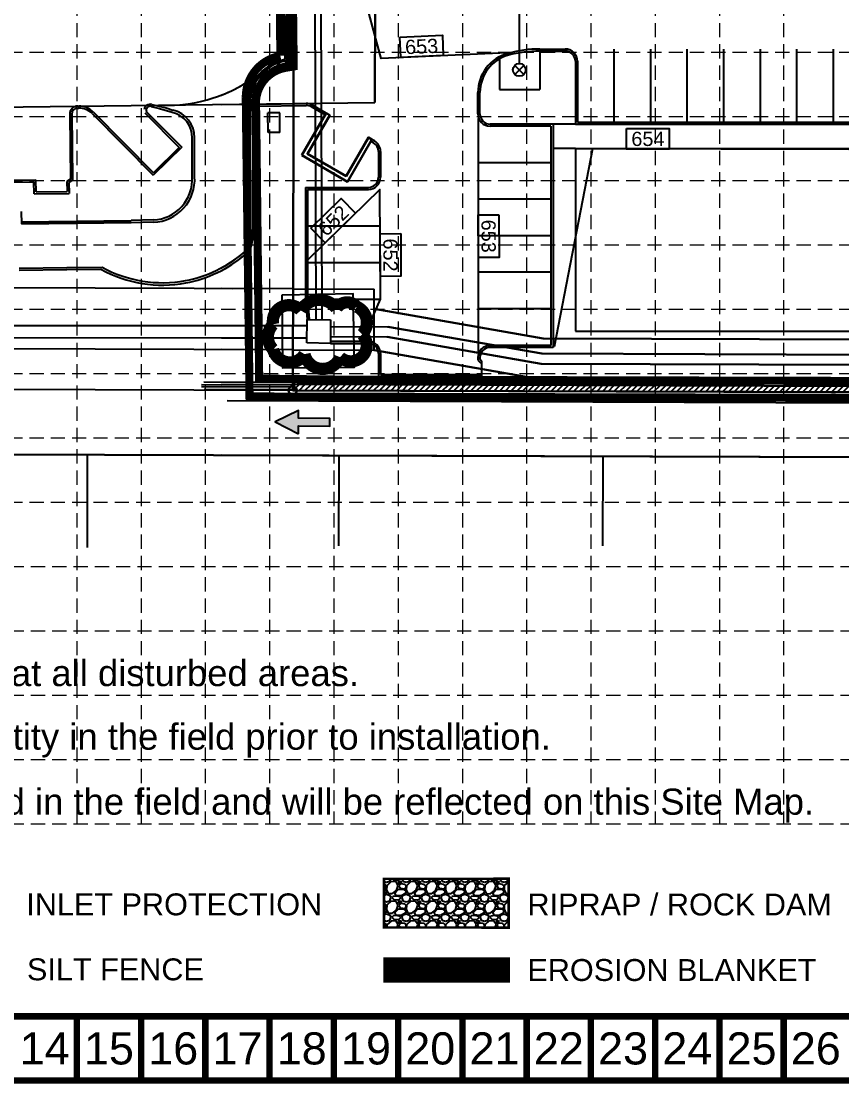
# Model space of a CAD drawing. Header units: feet. Extents: x -1048 to -33, y 2514 to 3149.
# Drawn here: x -823.3 to -621.1, y 2513.8 to 2775.5 of the extents above; entities that cross this region are included whole.
import ezdxf
from ezdxf.enums import TextEntityAlignment as Align

# ---------------------------------------------------------------- set-up
doc = ezdxf.new("R2010")
doc.units = ezdxf.units.FT
doc.header["$LTSCALE"] = 20
doc.header["$MEASUREMENT"] = 0
for name, pattern in [('ACAD_ISO02W100', [15, 12, -3]), ('DASHED', [0.75, 0.5, -0.25]), ('HIDDEN', [0.375, 0.25, -0.125]), ('HIDDEN2', [0.1875, 0.125, -0.0625]), ('PHANTOM2', [1.25, 0.625, -0.125, 0.125, -0.125, 0.125, -0.125])]:
    doc.linetypes.add(name, pattern=pattern)
for name, color, linetype in [('1 PROPOSED CONTOURS', 36, 'Continuous'), ('ARROWS', 252, 'Continuous'), ('BASE', 7, 'Continuous'), ('BOUND-ADJ', 3, 'PHANTOM2'), ('BOUNDARY', 4, 'PHANTOM2'), ('E_CONC', 7, 'Continuous'), ('E_CURB', 7, 'Continuous'), ('E_FL_STRIPE', 81, 'HIDDEN2'), ('E_GUT', 8, 'HIDDEN2'), ('E_INLET', 7, 'Continuous'), ('E_SCREEN-WALL', 41, 'Continuous'), ('EX_ESMT_ACCESS', 3, 'HIDDEN2'), ('EX_ESMT_ACCESS_OFF', 3, 'HIDDEN2'), ('EX_ESMT_UTIL', 3, 'HIDDEN2'), ('EX_ESMT_UTIL_OFF', 3, 'HIDDEN2'), ('EX_STM_SEW', 8, 'HIDDEN'), ('EXXON_SITE_IMP', 8, 'Continuous'), ('FUT_BLDG', 2, 'HIDDEN2'), ('FUT_WALK', 8, 'HIDDEN'), ('GRID', 254, 'HIDDEN'), ('LEGEND', 2, 'Continuous'), ('LIMITS OF DISTURBANCE', 1, 'HIDDEN'), ('P_CONTOUR', 1, 'Continuous'), ('P_CONTOUR_FOOT', 1, 'Continuous'), ('P_CURB', 2, 'Continuous'), ('P_DUMPSTER', 2, 'Continuous'), ('P_ESMT_DRAIN', 3, 'HIDDEN'), ('P_ESMT_WATER', 3, 'HIDDEN2'), ('P_GUT', 7, 'Continuous'), ('P_SCREENWALL', 2, 'Continuous'), ('P_STM_SEW', 40, 'Continuous'), ('P_STRIPE', 7, 'HIDDEN'), ('P_WATER_SERVICE', 3, 'Continuous'), ('SAWCUT', 220, 'Continuous'), ('SILT FENCE', 200, 'Continuous')]:
    doc.layers.add(name, color=color, linetype=linetype)
doc.styles.add("L200'", font='ARIAL.TTF', dxfattribs={"height": 0.001969})
doc.styles.get("Standard").update_dxf_attribs({"font": 'ARIAL.TTF'})
pattern_1 = [(45, (8.7364, -40.0824), (-0.70710678, 0.70710678), [])]

# ---------------------------------------------------------------- blocks, each defined once
blk = doc.blocks.new('arrow')
blk.add_lwpolyline([(-67, -25.4), (-59.3, -25.4), (-59.6, -56.1), (-51.9, -56.2), (-51.6, -25.5), (-44, -25.5), (-55.3, -2.4), (-67, -25.4)], close=True)
at = {"color": 254}
for points in [[(-44, -25.5), (-67, -25.4), (-55.3, -2.4), (-67, -25.4)], [(-59.6, -56.1), (-51.9, -56.2), (-59.3, -25.4), (-51.6, -25.5)]]:
    blk.add_solid(points, dxfattribs=at)

msp = doc.modelspace()

# ---------------------------------------------------------------- hatches: boundary and pattern name
at = {"layer": 'LEGEND', "linetype": 'ACAD_ISO02W100'}
h = msp.add_hatch(dxfattribs=at)
h.set_pattern_fill('GRAVEL', color=240, scale=4.824765, style=0)
h.set_pattern_definition([(228.0128, (-1077.22457, 2308.64427), (-38.59811147, -43.42289147), [0.649105, -64.26147]), (184.9697, (-1077.6588, 2308.1618), (57.89718507, 4.82472306), [1.113884, -110.274467]), (132.5104, (-1078.7685, 2308.0653), (48.24760522, -53.07245685), [0.785414, -77.756067]), (267.2737, (-1080.65016, 2306.8591), (4.82474579, 96.49530142), [1.01435, -100.420526]), (292.8337, (-1080.6984, 2305.8459), (-24.12387279, 57.89716269), [0.99465, -98.47043]), (357.2737, (-1080.31242, 2304.9292), (-96.49530142, 4.82474579), [1.01435, -100.420526]), (37.6942, (-1079.29922, 2304.88095), (-62.72198044, -48.24760371), [1.341425, -132.80093]), (72.2553, (-1078.23777, 2305.70116), (33.77340693, 106.14481182), [1.266443, -125.377892]), (121.4296, (-1077.8518, 2306.90735), (-38.59815973, 62.72192105), [1.017784, -100.760744]), (175.2364, (-1078.3825, 2307.7758), (53.07241957, -4.82472415), [1.16196, -56.93591]), (222.3974, (-1079.54046, 2307.8723), (-57.897215467, -53.0723768), [1.502663, -148.76379]), (138.8141, (-1075.87364, 2306.81086), (-33.7733692, 28.94857704), [0.512877, -50.775074]), (171.4692, (-1076.25962, 2307.1486), (62.72193672, -9.64956816), [0.975746, -96.599086]), (225, (-1077.2246, 2307.2933), (-5e-16, -4.824766), [0.682323, -6.14092]), (203.1986, (-1077.5623, 2307.8723), (24.1238237, 9.6495364), [0.367444, -36.37687]), (291.8014, (-1077.9, 2307.7276), (-4.8247646, 14.4742963), [0.51964, -25.462514]), (30.9638, (-1077.70705, 2307.2451), (14.4742855, 9.649542), [0.84399, -27.28898]), (161.5651, (-1076.9833, 2307.6793), (9.649532, -4.8247573), [0.61029, -14.64696]), (16.3895, (-1080.6984, 2307.72756), (48.2476606, 14.47425983), [0.85495, -84.640105]), (70.3462, (-1079.8782, 2307.9688), (-19.29903707, -53.0724253), [0.717254, -71.008035]), (293.1986, (-1076.98333, 2308.64427), (-9.6495364, 24.1238237), [0.734884, -36.00943]), (343.6105, (-1076.69385, 2307.9688), (-48.2476606, 14.47425983), [0.85495, -84.640105]), (339.444, (-1080.6984, 2304.7362), (-24.1238339, 9.6495107), [0.824456, -40.398356]), (294.7751, (-1079.92644, 2304.44672), (-24.12378731, 53.0724315), [0.6908, -68.38932]), (66.8014, (-1076.9351, 2303.8195), (9.6495364, 24.1238237), [0.734884, -36.00943]), (17.354, (-1076.6456, 2304.49497), (-62.72195474, -19.29903347), [0.80878, -80.06902]), (69.444, (-1079.2992, 2303.8195), (-9.6495107, -24.1238339), [0.41223, -40.810584]), (101.3099, (-1077.2246, 2303.8195), (-4.8247536, 19.2990636), [0.246015, -24.355554]), (165.9638, (-1077.2728, 2304.0607), (14.4742976, -4.8247556), [0.99465, -18.898363]), (186.009, (-1078.23777, 2304.30198), (48.2476488, 4.82476171), [0.92177, -91.255234]), (303.6901, (-1077.707, 2306.8109), (-4.8247714, 9.649528), [0.695837, -16.7001]), (353.1572, (-1077.32107, 2306.23188), (82.02100194, -9.64956859), [1.214847, -120.269633]), (60.9454, (-1076.1149, 2306.08714), (-19.29906013, -33.77335686), [0.49674, -49.177257]), (90, (-1075.8736, 2306.5214), (-4.824765, 4.824765), [0.289486, -4.53528]), (120.2564, (-1078.33427, 2304.44672), (19.29903533, -33.77336685), [0.670276, -66.3575]), (48.0128, (-1078.672, 2305.0257), (38.59811147, 43.42289147), [1.29821, -63.612365]), (0, (-1077.8035, 2305.9906), (4.824765, 4.824765), [1.25444, -3.570326]), (325.3048, (-1076.5491, 2305.99065), (-48.2476223, 33.77339654), [0.762863, -75.52337]), (254.0546, (-1075.9219, 2305.5564), (-4.8247645, -19.2990606), [0.702495, -34.422324]), (207.646, (-1076.11488, 2304.88095), (-91.67051477, -48.24768721), [1.143783, -113.234697]), (175.4261, (-1077.12808, 2304.35023), (-62.72194769, 4.82473992), [1.210046, -119.794447])])
h.paths.add_polyline_path([(-733.93, 2552.31), (-703.22, 2552.25), (-703.22, 2564.31), (-733.93, 2564.27)])
at = {"layer": 'P_SCREENWALL', "linetype": 'Continuous'}
h = msp.add_hatch(dxfattribs=at)
h.set_pattern_fill('ANSI31', scale=8, style=0)
h.set_pattern_definition([(45, (51.2012, 116.2977), (-0.70710678, 0.70710678), [])])
edge = h.paths.add_edge_path()
edge.add_line((-570.57, 2685.51), (-756.43, 2686.1))
edge.add_line((-756.43, 2686.1), (-756.43, 2684.6))
edge.add_line((-756.43, 2684.6), (-570.57, 2684.01))
edge.add_arc((-577.55, 504.02), 2180, 86.85083, 89.81672, ccw=False)
edge.add_line((-457.79, 2680.73), (-457.79, 2682.23))
edge.add_arc((-577.55, 504.02), 2181.5, 86.85299, 89.81672)
at = {"layer": 'SAWCUT', "linetype": 'Continuous'}
h = msp.add_hatch(dxfattribs=at)
h.set_pattern_fill('ANSI31', color=252, scale=8, style=0)
h.set_pattern_definition(pattern_1)
edge = h.paths.add_edge_path()
edge.add_line((-767.22, 2756.15), (-767.23, 2753.62))
edge.add_line((-767.23, 2753.62), (-766.23, 2753.62))
edge.add_line((-766.23, 2753.62), (-766.22, 2756.15))
edge.add_arc((-756.36, 2755.41), 9.89, 96.0038, 175.7197, ccw=False)
edge.add_line((-757.39, 2765.24), (-757.78, 2800.3))
edge.add_line((-757.78, 2800.3), (-758.78, 2800.29))
edge.add_line((-758.78, 2800.29), (-758.4, 2766.1))
edge.add_arc((-756.36, 2755.41), 10.89, 100.8182, 175.7197)
h = msp.add_hatch(dxfattribs=at)
h.set_pattern_fill('ANSI31', color=252, scale=8, style=0)
h.set_pattern_definition(pattern_1)
edge = h.paths.add_edge_path()
edge.add_line((-767.22, 2756.15), (-767.23, 2753.62))
edge.add_line((-767.23, 2753.62), (-766.23, 2753.62))
edge.add_line((-766.23, 2753.62), (-766.22, 2756.15))
edge.add_arc((-756.36, 2755.41), 9.89, 96.0038, 175.7197, ccw=False)
edge.add_line((-757.39, 2765.24), (-757.78, 2800.3))
edge.add_line((-757.78, 2800.3), (-758.78, 2800.29))
edge.add_line((-758.78, 2800.29), (-758.4, 2766.1))
edge.add_arc((-756.36, 2755.41), 10.89, 100.8182, 175.7197)

# ---------------------------------------------------------------- linework, layer by layer
at = {"layer": 'BASE', "const_width": 1.58}
for points in [[(-1047.12, 2514.59), (-33.79, 2514.59), (-33.79, 3147.93), (-1047.12, 3147.93)], [(-1031.32, 2530.42), (-49.58, 2530.39), (-49.6, 3132.1), (-1031.13, 3132.12)]]:
    msp.add_lwpolyline(points, close=True, dxfattribs=at)
for points in [[(-809.62, 2514.59), (-809.62, 2530.43)], [(-793.79, 2514.59), (-793.79, 2530.43)], [(-777.96, 2514.59), (-777.96, 2530.43)], [(-762.12, 2514.59), (-762.12, 2530.43)], [(-746.29, 2514.59), (-746.29, 2530.43)], [(-730.46, 2514.59), (-730.46, 2530.43)], [(-714.62, 2514.59), (-714.62, 2530.43)], [(-698.79, 2514.59), (-698.79, 2530.43)], [(-682.96, 2514.59), (-682.96, 2530.43)], [(-667.12, 2514.59), (-667.12, 2530.43)], [(-651.29, 2514.59), (-651.29, 2530.43)], [(-635.46, 2514.59), (-635.46, 2530.43)]]:
    msp.add_lwpolyline(points, dxfattribs=at)
at = {"layer": 'BOUND-ADJ', "color": 253, "linetype": 'Continuous'}
for p, q in [((-756.43, 2684.6), (-968.94, 2685.28)), ((-807.03, 2645.89), (-806.96, 2668.76)), ((-745.03, 2646.28), (-744.96, 2668.57)), ((-680.03, 2646.28), (-679.96, 2668.36))]:
    msp.add_line(p, q, dxfattribs=at)
at = {"layer": 'BOUND-ADJ', "color": 7, "linetype": 'Continuous'}
msp.add_line((-756.43, 2684.6), (-773.96, 2684.66), dxfattribs=at)
at = {"layer": 'BOUND-ADJ', "color": 253, "linetype": 'Continuous', "lineweight": 30}
for q in [(-857.96, 2668.93), (-773.96, 2668.66)]:
    msp.add_line((-570.62, 2668.01), q, dxfattribs=at)
at = {"layer": 'BOUNDARY', "color": 7, "linetype": 'Continuous', "lineweight": 30}
for p, q in [((-756.43, 2684.6), (-755.49, 2979.36)), ((-570.57, 2684.01), (-756.43, 2684.6)), ((-570.57, 2684.01), (-756.43, 2684.6))]:
    msp.add_line(p, q, dxfattribs=at)
msp.add_circle((-756.43, 2684.6), 1, dxfattribs=at)
at = {"layer": 'E_CONC', "color": 7, "linetype": 'Continuous'}
for p, q in [((-759.64, 2752.93), (-762.53, 2752.93)), ((-762.51, 2748.08), (-762.53, 2752.93)), ((-759.63, 2748.08), (-759.64, 2752.93)), ((-759.63, 2748.08), (-762.51, 2748.08)), ((-772.6, 2682.11), (-570.76, 2681.41)), ((-772.6, 2682.11), (-570.76, 2681.41))]:
    msp.add_line(p, q, dxfattribs=at)
msp.add_lwpolyline([(-759.08, 2708.08), (-758.95, 2690.18), (-741.23, 2690.33), (-741.53, 2708.36)], close=True, dxfattribs=at)
at = {"layer": 'E_CURB', "color": 7, "linetype": 'Continuous'}
for p, q in [((-759.12, 2920.56), (-757.39, 2765.24)), ((-766.22, 2756.15), (-766.36, 2721.56)), ((-766.22, 2756.15), (-766.36, 2721.56))]:
    msp.add_line(p, q, dxfattribs=at)
at = {"layer": 'E_CURB', "color": 253, "linetype": 'Continuous'}
for p, q in [((-789.26, 2754.06), (-786.14, 2753.09)), ((-781.19, 2737.2), (-781.19, 2746.8)), ((-790.73, 2726.61), (-796.26, 2726.45))]:
    msp.add_line(p, q, dxfattribs=at)
at = {"layer": 'E_CURB', "color": 7, "linetype": 'Continuous'}
for centre, radius, start, end in [((-756.36, 2755.41), 9.89, 96.0038, 175.7197), ((-756.36, 2755.41), 9.89, 96.0038, 175.7197), ((-771.23, 2721.81), 4.88, 309.3601, 357.106), ((-771.23, 2721.81), 4.88, 309.3601, 357.106)]:
    msp.add_arc(centre, radius, start, end, dxfattribs=at)
at = {"layer": 'E_CURB', "color": 253, "linetype": 'Continuous'}
for centre, radius, start, end in [((-787.55, 2746.88), 6.36, 359.2696, 77.152), ((-791.16, 2736.58), 9.98, 272.4342, 3.517), ((-788.91, 2742.74), 32.28, 280.9894, 310.0548), ((-788.91, 2742.74), 32.28, 297.5926, 310.0548), ((-788.54, 2741.75), 31.23, 240.9857, 280.6695)]:
    msp.add_arc(centre, radius, start, end, dxfattribs=at)
at = {"layer": 'E_FL_STRIPE', "color": 7, "linetype": 'Continuous'}
msp.add_arc((-774.5, 2775.07), 16.07, 295.3393, 356.9074, dxfattribs=at)
msp.add_arc((-774.5, 2775.07), 16.07, 295.3393, 356.9074, dxfattribs=at)
at = {"layer": 'E_FL_STRIPE', "color": 253, "linetype": 'Continuous'}
for start in [268.3172, 291.27]:
    msp.add_arc((-787.23, 2791.43), 36.58, start, 302.4069, dxfattribs=at)
at = {"layer": 'E_GUT', "color": 7, "linetype": 'Continuous'}
for p, q in [((-759.61, 2920.56), (-757.9, 2765.78)), ((-766.82, 2756.19), (-766.96, 2721.59)), ((-766.82, 2756.19), (-766.96, 2721.59))]:
    msp.add_line(p, q, dxfattribs=at)
at = {"layer": 'E_GUT', "color": 253, "linetype": 'Continuous'}
for p, q in [((-787.65, 2754.19), (-785.96, 2753.66)), ((-780.59, 2737.23), (-780.59, 2746.8)), ((-790.71, 2726.01), (-796.24, 2725.85))]:
    msp.add_line(p, q, dxfattribs=at)
at = {"layer": 'E_GUT', "color": 7, "linetype": 'Continuous'}
for centre, radius, start, end in [((-756.36, 2755.41), 10.49, 98.4443, 175.7197), ((-756.36, 2755.41), 10.49, 98.4443, 175.7197), ((-771.23, 2721.81), 4.28, 309.3601, 357.106), ((-771.23, 2721.81), 4.28, 309.3601, 357.106)]:
    msp.add_arc(centre, radius, start, end, dxfattribs=at)
at = {"layer": 'E_GUT', "color": 253, "linetype": 'Continuous'}
for centre, radius, start, end in [((-787.55, 2746.88), 6.96, 359.3178, 76.7932), ((-791.16, 2736.58), 10.58, 272.4342, 3.517), ((-788.91, 2742.74), 31.68, 280.9958, 310.0674), ((-788.91, 2742.74), 31.68, 298.1611, 310.0674), ((-788.54, 2741.75), 30.63, 241.0659, 280.6695)]:
    msp.add_arc(centre, radius, start, end, dxfattribs=at)
at = {"layer": 'E_INLET', "color": 7, "linetype": 'Continuous'}
for p, q in [((-752.94, 2696.27, 652.68), (-752.89, 2702.04, 652.76)), ((-752.89, 2702.04), (-747.13, 2701.98)), ((-747.13, 2701.98), (-747.15, 2696.18)), ((-747.15, 2696.18), (-752.94, 2696.27))]:
    msp.add_line(p, q, dxfattribs=at)
at = {"layer": 'E_SCREEN-WALL', "color": 7, "linetype": 'Continuous'}
for p, q in [((-778.88, 2686.08), (-756.57, 2686)), ((-778.88, 2685.58), (-756.57, 2685.5)), ((-778.31, 2686.67), (-756, 2686.58)), ((-773.96, 2686.65), (-756, 2686.58)), ((-773.96, 2686.06), (-756.57, 2686)), ((-773.96, 2685.56), (-756.57, 2685.5)), ((-756.57, 2685.5), (-756.57, 2686)), ((-755.97, 2684.78), (-756, 2686.58)), ((-778.26, 2684.87), (-755.97, 2684.78)), ((-773.96, 2684.85), (-755.97, 2684.78))]:
    msp.add_line(p, q, dxfattribs=at)
at = {"layer": 'EX_ESMT_ACCESS', "color": 7, "linetype": 'Continuous', "lineweight": 30}
msp.add_line((-736.2, 2755.49), (-736.13, 2779.49), dxfattribs=at)
at = {"layer": 'EX_ESMT_ACCESS', "color": 7, "linetype": 'Continuous'}
msp.add_line((-756.2, 2755.25), (-736.2, 2755.49), dxfattribs=at)
at = {"layer": 'EX_ESMT_ACCESS_OFF', "color": 253, "linetype": 'Continuous'}
for p in [(-960.95, 2752.84), (-773.96, 2755.04)]:
    msp.add_line(p, (-756.2, 2755.25), dxfattribs=at)
at = {"layer": 'EX_ESMT_UTIL', "color": 7, "linetype": 'Continuous'}
for p, q in [((-756.35, 2709.6), (-736.35, 2709.54)), ((-736.4, 2694.54), (-736.35, 2709.54)), ((-756.4, 2694.6), (-736.4, 2694.54))]:
    msp.add_line(p, q, dxfattribs=at)
at = {"layer": 'EX_ESMT_UTIL_OFF', "color": 253, "linetype": 'Continuous'}
for q in [(-963.92, 2710.27), (-773.96, 2709.66)]:
    msp.add_line((-756.35, 2709.61), q, dxfattribs=at)
at = {"layer": 'EX_ESMT_UTIL_OFF', "color": 7, "linetype": 'Continuous'}
for q in [(-964.97, 2695.27), (-773.96, 2694.66)]:
    msp.add_line((-756.4, 2694.6), q, dxfattribs=at)
at = {"layer": 'EX_STM_SEW', "color": 5, "linetype": 'Continuous'}
for p, q in [((-753.06, 2700.49), (-954.38, 2700.52)), ((-753.06, 2700.49), (-773.96, 2700.49)), ((-753.06, 2697.49), (-954.39, 2697.52)), ((-753.06, 2697.49), (-773.96, 2697.49))]:
    msp.add_line(p, q, dxfattribs=at)
at = {"layer": 'EXXON_SITE_IMP', "color": 253, "linetype": 'Continuous'}
for p, q in [((-809.4, 2754.62), (-809.13, 2754.63)), ((-809.4, 2754.12), (-809.12, 2754.13)), ((-791.3, 2754.56), (-789.26, 2754.06)), ((-791.18, 2755.04), (-787.65, 2754.19)), ((-811.38, 2752.6), (-811.19, 2736.6)), ((-810.88, 2752.61), (-810.69, 2736.61)), ((-805.87, 2752.8), (-790.78, 2737.58)), ((-805.52, 2753.15), (-790.71, 2738.22)), ((-792.85, 2752.96), (-784.42, 2744.46)), ((-792.5, 2753.31), (-783.78, 2744.53)), ((-783.78, 2744.53), (-790.78, 2737.58)), ((-784.42, 2744.46), (-790.71, 2738.22)), ((-875.76, 2735.34), (-820.18, 2736)), ((-860.19, 2736.02), (-819.69, 2736.5)), ((-820.15, 2733), (-820.18, 2736)), ((-819.65, 2733.5), (-819.69, 2736.5)), ((-811.19, 2736.6), (-812.06, 2736.07)), ((-812.06, 2736.07), (-812.03, 2733.59)), ((-810.67, 2736.34), (-811.56, 2735.79)), ((-811.56, 2735.79), (-811.53, 2733.1)), ((-810.69, 2736.61), (-810.67, 2736.34)), ((-820.15, 2733), (-811.53, 2733.1)), ((-819.65, 2733.5), (-812.03, 2733.59)), ((-823.32, 2728.7), (-823.28, 2725.63)), ((-823.29, 2726.13), (-796.26, 2726.45)), ((-796.25, 2725.95), (-823.28, 2725.63)), ((-823.28, 2725.63), (-796.25, 2725.95)), ((-823.86, 2714.7), (-812.05, 2714.84)), ((-823.85, 2714.2), (-812.05, 2714.34)), ((-812.05, 2714.84), (-803.36, 2714.94)), ((-812.05, 2714.34), (-803.69, 2714.44)), ((-771.35, 2709.43), (-771.35, 2709.43)), ((-771.35, 2709.43), (-771.35, 2709.43))]:
    msp.add_line(p, q, dxfattribs=at)
for centre, radius, start, end in [((-809.38, 2752.62), 2, 90.6758, 180.6689), ((-809.38, 2752.62), 1.5, 90.6758, 180.6689), ((-809.07, 2749.63), 5, 44.7684, 90.6758), ((-809.07, 2749.63), 4.5, 44.7684, 90.6758), ((-791.53, 2753.58), 1.5, 76.411, 171.2974), ((-791.53, 2753.58), 1, 76.411, 195.5802)]:
    msp.add_arc(centre, radius, start, end, dxfattribs=at)
at = {"layer": 'FUT_BLDG', "color": 7, "linetype": 'Continuous'}
for p, q in [((-686.79, 2744.18), (-686.79, 2699.18)), ((-686.79, 2744.18), (-486.79, 2744.18)), ((-686.79, 2699.18), (-486.79, 2699.18))]:
    msp.add_line(p, q, dxfattribs=at)
at = {"layer": 'FUT_WALK', "color": 7, "linetype": 'Continuous'}
for p, q in [((-686.79, 2750.18), (-692.29, 2750.18)), ((-686.79, 2744.18), (-692.29, 2744.18))]:
    msp.add_line(p, q, dxfattribs=at)
at = {"layer": 'GRID', "color": 252, "linetype": 'HIDDEN', "lineweight": 0, "ltscale": 0.7}
for p, q in [((-809.62, 3132.09), (-809.62, 2577.86)), ((-793.79, 3132.09), (-793.79, 2577.86)), ((-777.96, 3132.09), (-777.96, 2577.86)), ((-762.12, 3132.09), (-762.12, 2577.86)), ((-746.29, 3132.09), (-746.29, 2577.86)), ((-730.46, 3132.09), (-730.46, 2577.86)), ((-714.62, 3132.09), (-714.62, 2577.86)), ((-698.79, 3132.09), (-698.79, 2577.86)), ((-682.96, 3132.09), (-682.96, 2577.86)), ((-667.12, 3132.09), (-667.12, 2577.86)), ((-651.29, 3132.09), (-651.29, 2577.86)), ((-635.46, 3132.09), (-635.46, 2577.86)), ((-1031.29, 2767.93), (-49.62, 2767.93)), ((-1031.29, 2752.09), (-49.62, 2752.09)), ((-1031.29, 2736.26), (-49.62, 2736.26)), ((-1031.29, 2720.43), (-49.62, 2720.43)), ((-1031.29, 2704.59), (-49.62, 2704.59)), ((-1031.29, 2688.76), (-49.62, 2688.76)), ((-1031.29, 2672.93), (-49.62, 2672.93)), ((-1031.29, 2657.09), (-49.62, 2657.09)), ((-1030.94, 2641.19), (-49.27, 2641.19)), ((-1030.94, 2625.36), (-49.27, 2625.36)), ((-1030.94, 2609.52), (-49.27, 2609.52)), ((-1030.94, 2593.69), (-49.27, 2593.69)), ((-1030.94, 2577.86), (-49.27, 2577.86))]:
    msp.add_line(p, q, dxfattribs=at)
at = {"layer": 'LEGEND', "color": 170, "ltscale": 100, "const_width": 3}
msp.add_lwpolyline([(-754.45, 2704.28, 0.520567), (-754.45, 2704.28, 0.765195), (-761.24, 2700.86, 0.417879), (-761.28, 2694.71, 0.6649), (-753.52, 2693.52, 0.744833), (-744.77, 2692.79, 0.975642), (-739.32, 2698.42, 0.520567), (-740.67, 2705.21, 0.520567), (-745.65, 2704.75, 0.540264), (-754.45, 2704.28)], format="xyb", close=True, dxfattribs=at)
at = {"layer": 'LEGEND', "color": 240, "const_width": 0.603}
msp.add_lwpolyline([(-733.93, 2552.31), (-703.22, 2552.25), (-703.22, 2564.31), (-733.93, 2564.27)], close=True, dxfattribs=at)
at = {"layer": 'LEGEND', "color": 84, "const_width": 6.27}
msp.add_lwpolyline([(-734.09, 2541.84), (-702.92, 2541.84)], dxfattribs=at)
at = {"layer": 'LIMITS OF DISTURBANCE', "linetype": 'DASHED', "ltscale": 2, "const_width": 2}
msp.add_lwpolyline([(-399.77, 2994.05), (-394.78, 2701.72), (-349.98, 2697.12), (-352.31, 2670.81), (-393.19, 2674.96, 0.017517), (-552.3, 2682.58), (-767.07, 2683.09), (-767.99, 2756.67, -0.366057), (-759.46, 2767.01), (-761.29, 2919.28, -0.400744), (-739.95, 2942.18), (-739.42, 2982.19), (-659.75, 2988.07), (-659.75, 3001.17), (-405.17, 3004.2), (-404.99, 2993.94)], format="xyb", close=True, dxfattribs=at)
at = {"layer": 'P_CONTOUR', "color": 36, "linetype": 'Continuous'}
msp.add_line((-710.67, 2693.74), (-710.67, 2751.59), dxfattribs=at)
at = {"layer": 'P_CONTOUR', "color": 35}
msp.add_line((-710.67, 2693.74), (-710.67, 2751.59), dxfattribs=at)
at = {"layer": 'P_CONTOUR', "color": 36, "linetype": 'Continuous'}
for points in [[(-703.6, 2767.74), (-734.62, 2766.37), (-739.48, 2784.3)], [(-563.02, 2685.85), (-586.67, 2699.17), (-587.75, 2743.86), (-682.58, 2744.07), (-692.04, 2695.3)], [(-739.3, 2696.68), (-734.79, 2707.1), (-734.93, 2734.11), (-752.79, 2716.69)]]:
    msp.add_lwpolyline(points, dxfattribs=at)
at = {"layer": 'P_CONTOUR', "color": 35}
for points in [[(-703.6, 2767.74), (-734.62, 2766.37), (-739.48, 2784.3)], [(-563.02, 2685.85), (-586.67, 2699.17), (-587.75, 2743.86), (-682.58, 2744.07), (-692.04, 2695.3)], [(-739.3, 2696.68), (-734.79, 2707.1), (-734.93, 2734.11), (-752.79, 2716.69)]]:
    msp.add_lwpolyline(points, dxfattribs=at)
at = {"layer": 'P_CONTOUR_FOOT', "color": 36, "linetype": 'Continuous'}
for points in [[(-730.03, 2771.64), (-719.54, 2772.1), (-719.32, 2767.05), (-729.81, 2766.58)], [(-674.16, 2749.1), (-663.66, 2749.1), (-663.66, 2744.04), (-674.16, 2744.04)], [(-751.97, 2724.55), (-744.46, 2731.88), (-740.93, 2728.26), (-748.44, 2720.93)], [(-705.64, 2727.85), (-705.58, 2717.35), (-710.64, 2717.32), (-710.7, 2727.82)], [(-729.81, 2723.21), (-729.76, 2712.71), (-734.82, 2712.68), (-734.87, 2723.18)]]:
    msp.add_lwpolyline(points, close=True, dxfattribs=at)
at = {"layer": 'P_CURB', "color": 7, "linetype": 'Continuous'}
for p, q in [((-695.5, 2768.18), (-689.29, 2768.18)), ((-686.79, 2765.68), (-686.79, 2750.18)), ((-710.29, 2752.68), (-710.29, 2757.97)), ((-765.34, 2754.61), (-753.1, 2754.76)), ((-748.41, 2752.46), (-751.82, 2754.43)), ((-692.29, 2750.18), (-707.79, 2750.18)), ((-692.29, 2750.18), (-692.29, 2695.18)), ((-686.79, 2750.18), (-595.79, 2750.18)), ((-736.54, 2745.6), (-737.15, 2745.96)), ((-735.29, 2743.44), (-735.29, 2737.1)), ((-753.29, 2734.6), (-753.29, 2707.1)), ((-753.29, 2734.6), (-737.79, 2734.6)), ((-753.29, 2707.1), (-752.89, 2702.04)), ((-747.15, 2696.18), (-737.79, 2696.18)), ((-735.29, 2693.68), (-735.29, 2688.04)), ((-692.29, 2695.18), (-707.79, 2695.18)), ((-710.29, 2692.68), (-710.29, 2692.36))]:
    msp.add_line(p, q, dxfattribs=at)
at = {"layer": 'P_CURB', "color": 7, "linetype": 'Continuous', "lineweight": 30}
msp.add_line((-709.85, 2687.95), (-735.29, 2688.04), dxfattribs=at)
at = {"layer": 'P_CURB', "color": 7, "linetype": 'Continuous'}
for centre, radius, start, end in [((-700.79, 2757.97), 9.5, 105.3217, 180), ((-695.5, 2738.68), 29.5, 90, 105.3217), ((-689.29, 2765.68), 2.5, 360, 90), ((-765.23, 2753.61), 1, 90.6833, 179.7674), ((-765.23, 2753.61), 1, 90.6833, 179.7674), ((-753.07, 2752.26), 2.5, 60, 90.6833), ((-707.79, 2752.68), 2.5, 180, 270), ((-737.79, 2743.44), 2.5, 0, 60), ((-737.79, 2737.1), 2.5, 270, 360), ((-737.79, 2693.68), 2.5, 0, 90), ((-707.79, 2692.68), 2.5, 90, 180), ((-709.79, 2692.36), 0.5, 180, 263.9784)]:
    msp.add_arc(centre, radius, start, end, dxfattribs=at)
at = {"layer": 'P_DUMPSTER', "color": 7, "linetype": 'Continuous', "lineweight": 30}
msp.add_lwpolyline([(-754.16, 2742.5), (-748.16, 2752.89), (-747.29, 2752.39), (-752.79, 2742.87), (-743.27, 2737.37), (-737.77, 2746.89), (-736.9, 2746.39), (-742.9, 2736)], close=True, dxfattribs=at)
at = {"layer": 'P_ESMT_DRAIN', "color": 7, "linetype": 'Continuous', "lineweight": 30}
for p, q in [((-736.37, 2704.69), (-694.7, 2697.4)), ((-457.79, 2696.64), (-694.7, 2697.4)), ((-736.4, 2694.54), (-695.59, 2687.4)), ((-476.94, 2686.7), (-695.59, 2687.4))]:
    msp.add_line(p, q, dxfattribs=at)
at = {"layer": 'P_ESMT_WATER', "color": 7, "linetype": 'Continuous'}
for p, q in [((-705.5, 2766.97), (-705.5, 2758.68)), ((-695.5, 2768.68), (-695.5, 2758.68)), ((-705.5, 2758.68), (-695.5, 2758.68))]:
    msp.add_line(p, q, dxfattribs=at)
at = {"layer": 'P_GUT', "color": 7, "linetype": 'Continuous'}
for p, q in [((-695.5, 2768.68), (-689.29, 2768.68)), ((-686.29, 2765.68), (-686.29, 2750.68)), ((-710.79, 2752.68), (-710.79, 2757.97)), ((-765.35, 2755.11), (-753.1, 2755.26)), ((-748.16, 2752.89), (-751.57, 2754.86)), ((-692.79, 2749.68), (-707.79, 2749.68)), ((-692.79, 2749.68), (-692.79, 2695.68)), ((-686.29, 2750.68), (-596.29, 2750.68)), ((-736.29, 2746.04), (-736.9, 2746.39)), ((-734.79, 2743.44), (-734.79, 2737.1)), ((-752.79, 2734.1), (-752.79, 2707.12)), ((-752.79, 2734.1), (-737.79, 2734.1)), ((-752.79, 2707.12), (-752.39, 2702.03)), ((-747.15, 2696.68), (-737.79, 2696.68)), ((-734.79, 2693.68), (-734.79, 2688.53)), ((-692.79, 2695.68), (-707.79, 2695.68)), ((-710.79, 2692.68), (-710.79, 2692.36)), ((-709.85, 2687.95), (-709.84, 2691.87))]:
    msp.add_line(p, q, dxfattribs=at)
at = {"layer": 'P_GUT', "color": 7, "linetype": 'Continuous', "lineweight": 30}
msp.add_line((-709.85, 2688.45), (-734.79, 2688.53), dxfattribs=at)
at = {"layer": 'P_GUT', "color": 7, "linetype": 'Continuous'}
for centre, radius, start, end in [((-700.79, 2757.97), 10, 105.3217, 180), ((-695.5, 2738.68), 30, 90, 105.3217), ((-689.29, 2765.68), 3, 360, 90), ((-765.33, 2753.61), 1.5, 90.6833, 179.7674), ((-765.33, 2753.61), 1.5, 90.6833, 179.7674), ((-753.07, 2752.26), 3, 60, 90.6833), ((-707.79, 2752.68), 3, 180, 270), ((-737.79, 2743.44), 3, 0, 60), ((-737.79, 2737.1), 3, 270, 360), ((-737.79, 2693.68), 3, 0, 90), ((-707.79, 2692.68), 3, 90, 180), ((-709.79, 2692.36), 1, 180, 266.9013)]:
    msp.add_arc(centre, radius, start, end, dxfattribs=at)
at = {"layer": 'P_SCREENWALL', "color": 7, "linetype": 'Continuous', "lineweight": 30}
msp.add_lwpolyline([(-570.57, 2685.51), (-756.43, 2686.1), (-756.43, 2684.6), (-570.57, 2684.01, -0.012942), (-457.79, 2680.73), (-457.79, 2682.23, 0.012932), (-570.57, 2685.51, 0.012932)], format="xyb", dxfattribs=at)
at = {"layer": 'P_STM_SEW', "color": 5, "linetype": 'Continuous'}
for p, q in [((-751.06, 2809.12), (-750.76, 2702.01)), ((-749.56, 2809.12), (-749.26, 2702.01)), ((-747.14, 2700.33), (-732.97, 2700.28)), ((-747.15, 2697.83), (-733.19, 2697.79))]:
    msp.add_line(p, q, dxfattribs=at)
at = {"layer": 'P_STM_SEW', "color": 5, "linetype": 'Continuous', "lineweight": 30}
for p, q in [((-732.97, 2700.28), (-695.03, 2693.65)), ((-733.19, 2697.79), (-695.25, 2691.15)), ((-489.79, 2692.99), (-695.03, 2693.65)), ((-489.79, 2690.49), (-695.25, 2691.15))]:
    msp.add_line(p, q, dxfattribs=at)
at = {"layer": 'P_STRIPE', "color": 7, "linetype": 'Continuous'}
for p, q in [((-677.29, 2768.68), (-677.29, 2750.68)), ((-668.29, 2768.68), (-668.29, 2750.68)), ((-659.29, 2768.68), (-659.29, 2750.68)), ((-650.29, 2768.68), (-650.29, 2750.68)), ((-641.29, 2768.68), (-641.29, 2750.68)), ((-632.29, 2768.68), (-632.29, 2750.68)), ((-623.29, 2768.68), (-623.29, 2750.68)), ((-692.79, 2740.68), (-710.79, 2740.68)), ((-692.79, 2731.68), (-710.79, 2731.68)), ((-752.79, 2725.1), (-734.79, 2725.1)), ((-692.79, 2722.68), (-710.79, 2722.68)), ((-752.79, 2716.1), (-734.79, 2716.1)), ((-692.79, 2713.68), (-710.79, 2713.68)), ((-752.78, 2707.1), (-734.79, 2707.1)), ((-692.79, 2704.68), (-710.79, 2704.68))]:
    msp.add_line(p, q, dxfattribs=at)
at = {"layer": 'P_WATER_SERVICE', "color": 7, "linetype": 'Continuous'}
for p, q in [((-700.54, 2765.11), (-700.54, 2787.68)), ((-699.5, 2764.66), (-701.71, 2762.44)), ((-699.5, 2762.44), (-701.71, 2764.66))]:
    msp.add_line(p, q, dxfattribs=at)
msp.add_circle((-700.61, 2763.55), 1.57, dxfattribs=at)
at = {"layer": 'SAWCUT', "color": 252, "linetype": 'Continuous'}
msp.add_lwpolyline([(-767.22, 2756.15), (-767.23, 2753.62), (-766.23, 2753.62), (-766.22, 2756.15, -0.362567), (-757.39, 2765.24), (-757.78, 2800.3), (-758.78, 2800.29), (-758.4, 2766.1, 0.338975), (-767.22, 2756.22)], format="xyb", dxfattribs=at)
msp.add_lwpolyline([(-767.22, 2756.15), (-767.23, 2753.62), (-766.23, 2753.62), (-766.22, 2756.15, -0.362567), (-757.39, 2765.24), (-757.78, 2800.3), (-758.78, 2800.29), (-758.4, 2766.1, 0.338975), (-767.22, 2756.22)], format="xyb", dxfattribs=at)
at = {"layer": 'SILT FENCE', "linetype": 'Continuous', "const_width": 2}
msp.add_lwpolyline([(-737.52, 2938.96), (-739.82, 2938.9, 0.386016), (-758.02, 2921.52), (-756.19, 2764.4), (-758.1, 2764.08, 0.393593), (-765.46, 2754.52), (-764.69, 2687.49), (-744.48, 2687.24), (-574.65, 2686.81), (-523.08, 2686.11), (-461.35, 2683.55), (-391.54, 2678.62), (-354.25, 2675.2), (-352.62, 2695.69)], format="xyb", dxfattribs=at)

# ---------------------------------------------------------------- block references
at = {"layer": 'ARROWS', "color": 3, "linetype": 'Continuous', "xscale": 0.2499999999990905, "yscale": 0.2500000000009095, "zscale": 0.25, "rotation": 90}
msp.add_blockref('arrow', (-761.34, 2690.65), dxfattribs=at)

# ---------------------------------------------------------------- texts
at = {"layer": '1 PROPOSED CONTOURS', "color": 36, "linetype": 'Continuous'}
for s, rotation, p in [('653', 2.524, (-724.67, 2769.33)), ('654', 360, (-668.91, 2746.55)), ('652', 44.2937, (-746.44, 2726.4)), ('653', 270.3158, (-708.16, 2722.58)), ('652', 270.3158, (-732.33, 2717.94))]:
    msp.add_text(s, height=3.5, rotation=rotation, dxfattribs=at).set_placement(p, align=Align.MIDDLE)
at = {"layer": 'BASE', "color": 7, "style": "L200'"}
for s, p in [('Stabilization practices are expected to be used at all disturbed areas.', (-1013.82, 2611.75)), ('BMPs are not to scale; verify size/location/quantity in the field prior to installation.', (-1013.87, 2596.09)), ('Location of concrete washout will be determined in the field and will be reflected on this Site Map.', (-1013.86, 2580.08))]:
    msp.add_text(s, height=6.4211, dxfattribs=at).set_placement(p)
at = {"layer": 'BASE'}
for s, p in [('14', (-817.54, 2522.51)), ('15', (-801.71, 2522.51)), ('16', (-785.87, 2522.51)), ('17', (-770.04, 2522.51)), ('18', (-754.21, 2522.51)), ('19', (-738.37, 2522.51)), ('20', (-722.54, 2522.51)), ('21', (-706.71, 2522.51)), ('22', (-690.87, 2522.51)), ('23', (-675.04, 2522.51)), ('24', (-659.21, 2522.51)), ('25', (-643.37, 2522.51)), ('26', (-627.54, 2522.51))]:
    msp.add_text(s, height=7.917, dxfattribs=at).set_placement(p, align=Align.MIDDLE_CENTER)
at = {"layer": 'LEGEND', "color": 7, "style": "L200'"}
for s, p in [('INLET PROTECTION', (-822.07, 2555.29)), ('RIPRAP / ROCK DAM', (-698.59, 2555.26)), ('SILT FENCE', (-821.91, 2539.28)), ('EROSION BLANKET ', (-698.61, 2539.12))]:
    msp.add_text(s, height=5.399, dxfattribs=at).set_placement(p)

doc.saveas('drawing.dxf')
